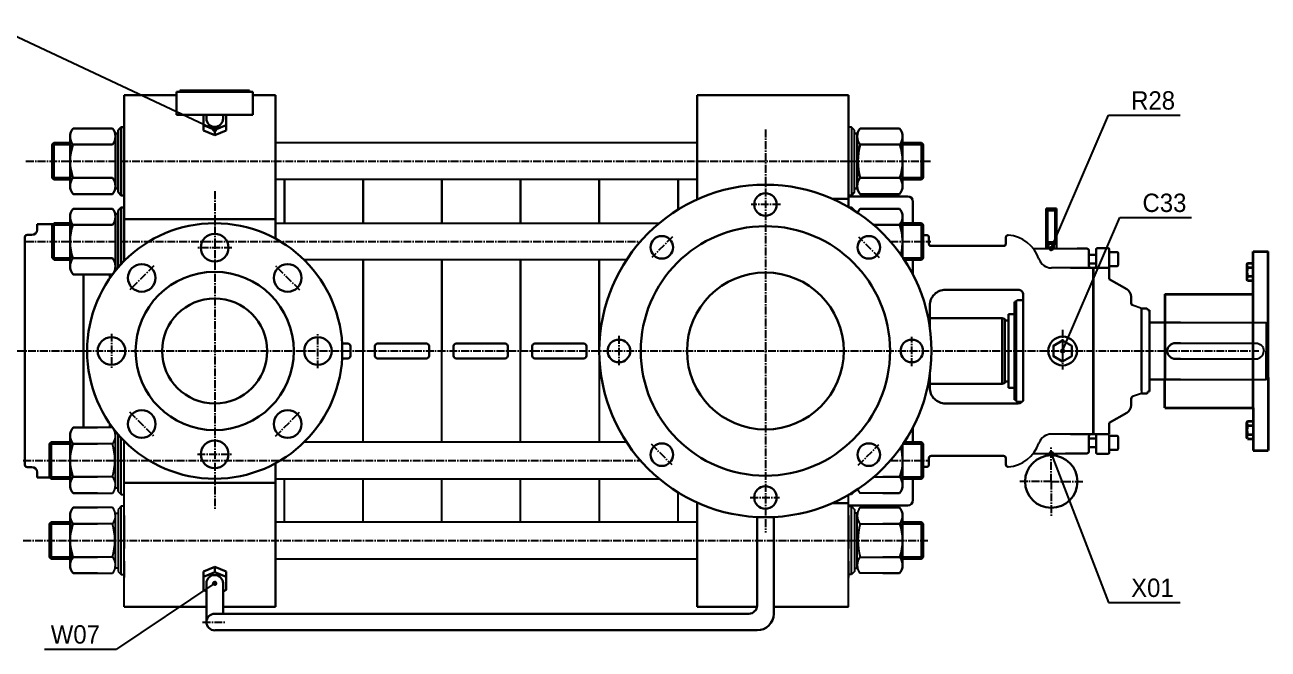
# Model space of a CAD drawing. Header units: millimetres. Extents: x 1235 to 3468, y -658 to 307.
# Drawn here: x 1352 to 1470.6, y 94.6 to 154 of the extents above; entities that cross this region are included whole.
import ezdxf
from ezdxf.enums import TextEntityAlignment as Align

# ---------------------------------------------------------------- set-up
doc = ezdxf.new("R2010")
doc.units = ezdxf.units.MM
for name, pattern in [('CENTRE', [1.125, 0.75, -0.125, 0.125, -0.125]), ('LDM', [0]), ('SOLID_MEDIUM', [0]), ('SOLID_THICK', [0])]:
    doc.linetypes.add(name, pattern=pattern)
doc.layers.get('0').update_dxf_attribs({"color": 255, "lineweight": 30})
for name, color, linetype in [('11', 3, 'Continuous'), ('4', 7, 'Continuous'), ('810', 7, 'Continuous')]:
    doc.layers.add(name, color=color, linetype=linetype)
for name, color, linetype, lineweight in [('AM_0', 7, 'Continuous', 30), ('AM_5', 90, 'Continuous', 20), ('AM_6', 2, 'Continuous', 35)]:
    doc.layers.add(name, color=color, linetype=linetype, lineweight=lineweight)
doc.styles.add('TDM', font='medtext', dxfattribs={"width": 0.975})

msp = doc.modelspace()

# ---------------------------------------------------------------- hatches: boundary and pattern name
at = {"layer": 'AM_5'}
h = msp.add_hatch(dxfattribs=at)
h.set_pattern_fill('ANSI31', color=5, scale=0.005)
h.set_pattern_definition([(45, (-153.271745, -99.415181), (-0.01122532015, 0.01122532015), [])])
h.paths.add_polyline_path([(1370.298, 144.034, 1), (1369.966, 144.034, 1)])
h = msp.add_hatch(dxfattribs=at)
h.set_pattern_fill('ANSI31', color=5, scale=0.005)
h.set_pattern_definition([(45, (-73.515844, -110.73441), (-0.01122532015, 0.01122532015), [])])
h.paths.add_polyline_path([(1450.054, 132.715, 1), (1449.722, 132.715, 1)])
h = msp.add_hatch(dxfattribs=at)
h.set_pattern_fill('ANSI31', color=5, scale=0.005)
h.set_pattern_definition([(45, (-72.432524, -120.484415), (-0.01122532015, 0.01122532015), [])])
h.paths.add_polyline_path([(1451.138, 122.965, 1), (1450.805, 122.965, 1)])
h = msp.add_hatch(dxfattribs=at)
h.set_pattern_fill('ANSI31', color=5, scale=0.005)
h.set_pattern_definition([(45, (-73.515844, -130.234418), (-0.01122532015, 0.01122532015), [])])
h.paths.add_polyline_path([(1450.054, 113.215, 1), (1449.722, 113.215, 1)])
h = msp.add_hatch(dxfattribs=at)
h.set_pattern_fill('ANSI31', color=5, scale=0.005)
h.set_pattern_definition([(45, (-153.271745, -142.611949), (-0.01122532015, 0.01122532015), [])])
h.paths.add_polyline_path([(1370.298, 100.837, 1), (1369.966, 100.837, 1)])

# ---------------------------------------------------------------- linework, layer by layer
at = {"linetype": 'ByBlock'}
for p, q in [((1361.51, 147.34), (1366.492, 147.34)), ((1373.772, 147.34), (1375.936, 147.34)), ((1375.936, 147.34), (1375.936, 136.347)), ((1430.551, 147.34), (1416.126, 147.34)), ((1416.126, 147.34), (1416.126, 137.463)), ((1375.936, 136.347), (1375.936, 133.658)), ((1431.131, 136.346), (1431.131, 136.324)), ((1353.2, 135.029), (1354.796, 135.029)), ((1447.221, 128.298), (1447.221, 118.214)), ((1382.279, 123.67), (1382.831, 123.67)), ((1383.081, 123.42), (1383.081, 122.965)), ((1385.401, 123.42), (1385.401, 122.965)), ((1385.651, 123.67), (1390.331, 123.67)), ((1390.581, 123.42), (1390.581, 122.965)), ((1392.901, 123.42), (1392.901, 122.965)), ((1393.151, 123.67), (1397.831, 123.67)), ((1398.081, 123.42), (1398.081, 122.965)), ((1400.401, 123.42), (1400.401, 122.965)), ((1400.651, 123.67), (1405.331, 123.67)), ((1405.581, 123.42), (1405.581, 122.965)), ((1382.279, 122.259), (1382.831, 122.259)), ((1383.081, 122.509), (1383.081, 122.965)), ((1385.401, 122.509), (1385.401, 122.965)), ((1385.651, 122.259), (1390.331, 122.259)), ((1390.581, 122.509), (1390.581, 122.965)), ((1392.901, 122.509), (1392.901, 122.965)), ((1393.151, 122.259), (1397.831, 122.259)), ((1398.081, 122.509), (1398.081, 122.965)), ((1400.401, 122.509), (1400.401, 122.965)), ((1400.651, 122.259), (1405.331, 122.259)), ((1405.581, 122.509), (1405.581, 122.965)), ((1360.927, 109.588), (1360.927, 115.009)), ((1375.936, 105.501), (1375.936, 112.271)), ((1353.2, 110.9), (1354.448, 110.9)), ((1431.134, 109.588), (1431.134, 109.607)), ((1416.126, 98.59), (1416.126, 108.467)), ((1375.936, 98.59), (1375.936, 105.501)), ((1361.51, 98.59), (1369.34, 98.59)), ((1370.924, 98.59), (1375.936, 98.59)), ((1421.827, 98.59), (1416.126, 98.59)), ((1430.551, 98.59), (1423.424, 98.59))]:
    msp.add_line(p, q, dxfattribs=at)
for centre, start, end in [((1382.831, 123.42), 0, 90), ((1385.651, 123.42), 90, 180), ((1390.331, 123.42), 0, 90), ((1393.151, 123.42), 90, 180), ((1397.831, 123.42), 0, 90), ((1400.651, 123.42), 90, 180), ((1405.331, 123.42), 0, 90), ((1382.831, 122.509), 270, 0), ((1385.651, 122.509), 180, 270), ((1390.331, 122.509), 270, 0), ((1393.151, 122.509), 180, 270), ((1397.831, 122.509), 270, 0), ((1400.651, 122.509), 180, 270), ((1405.331, 122.509), 270, 0)]:
    msp.add_arc(centre, 0.25, start, end, dxfattribs=at)
at = {"layer": '11', "color": 7, "linetype": 'SOLID_THICK'}
for p, q in [((1361.51, 147.34), (1361.51, 131.55)), ((1430.551, 145.783), (1430.551, 147.34)), ((1430.551, 147.34), (1430.551, 137.463)), ((1430.551, 147.048), (1430.551, 140.548)), ((1356.632, 144.16), (1360.382, 144.16)), ((1360.923, 143.679), (1360.674, 143.679)), ((1360.674, 143.679), (1360.674, 138.45)), ((1361.215, 144.283), (1360.923, 143.992)), ((1360.923, 143.992), (1360.923, 138.075)), ((1361.507, 144.283), (1361.215, 144.283)), ((1361.215, 137.783), (1361.215, 144.283)), ((1361.507, 137.783), (1361.507, 144.283)), ((1430.843, 144.283), (1430.551, 144.283)), ((1431.134, 143.992), (1430.843, 144.283)), ((1430.843, 144.283), (1430.843, 137.783)), ((1431.134, 138.075), (1431.134, 143.992)), ((1431.134, 143.679), (1431.384, 143.679)), ((1431.384, 143.679), (1431.384, 138.45)), ((1435.426, 144.16), (1431.676, 144.16)), ((1354.632, 142.616), (1354.799, 142.782)), ((1354.632, 139.449), (1354.632, 142.616)), ((1356.341, 142.616), (1354.632, 142.616)), ((1354.799, 142.782), (1354.799, 139.283)), ((1354.799, 142.782), (1356.341, 142.782)), ((1356.341, 143.379), (1356.341, 138.688)), ((1360.398, 142.616), (1356.616, 142.616)), ((1360.674, 143.379), (1360.674, 138.688)), ((1416.126, 142.783), (1375.936, 142.783)), ((1431.384, 143.379), (1431.384, 138.688)), ((1431.659, 142.616), (1435.442, 142.616)), ((1435.717, 143.379), (1435.717, 138.688)), ((1435.717, 142.783), (1437.51, 142.783)), ((1437.676, 142.617), (1435.717, 142.617)), ((1437.51, 142.783), (1437.676, 142.617)), ((1437.51, 142.783), (1437.51, 139.284)), ((1437.676, 142.617), (1437.676, 139.45)), ((1430.551, 138.623), (1430.551, 140.18)), ((1430.551, 140.18), (1430.551, 137.463)), ((1354.799, 139.283), (1354.632, 139.449)), ((1356.341, 139.449), (1354.632, 139.449)), ((1356.341, 139.283), (1354.799, 139.283)), ((1360.398, 139.451), (1356.616, 139.451)), ((1416.126, 139.284), (1375.936, 139.284)), ((1376.796, 135.138), (1376.796, 139.284)), ((1384.296, 135.138), (1384.296, 139.284)), ((1391.796, 135.138), (1391.796, 139.284)), ((1399.296, 135.138), (1399.296, 139.284)), ((1406.798, 139.284), (1406.798, 135.138)), ((1414.301, 136.429), (1414.301, 139.284)), ((1431.659, 139.451), (1435.442, 139.451)), ((1437.676, 139.45), (1435.717, 139.45)), ((1437.51, 139.284), (1435.717, 139.284)), ((1437.676, 139.45), (1437.51, 139.284)), ((1360.382, 137.906), (1356.632, 137.906)), ((1360.674, 138.45), (1360.923, 138.45)), ((1360.923, 138.075), (1361.215, 137.783)), ((1361.215, 137.783), (1361.507, 137.783)), ((1430.551, 137.783), (1430.843, 137.783)), ((1430.843, 137.783), (1431.134, 138.075)), ((1431.384, 138.45), (1431.134, 138.45)), ((1431.676, 137.906), (1435.426, 137.906)), ((1356.629, 136.515), (1360.379, 136.515)), ((1361.212, 136.638), (1360.92, 136.346)), ((1360.92, 136.346), (1360.92, 130.913)), ((1361.503, 136.638), (1361.212, 136.638)), ((1361.212, 131.239), (1361.212, 136.638)), ((1361.503, 131.543), (1361.503, 136.638)), ((1430.839, 136.638), (1430.616, 136.638)), ((1431.131, 136.346), (1430.839, 136.638)), ((1430.839, 136.638), (1430.839, 136.505)), ((1435.422, 136.515), (1431.672, 136.515)), ((1354.796, 135.137), (1354.796, 131.637)), ((1354.796, 135.137), (1356.337, 135.137)), ((1356.337, 135.733), (1356.337, 131.043)), ((1360.92, 136.034), (1360.67, 136.034)), ((1360.67, 136.034), (1360.67, 130.805)), ((1360.67, 135.733), (1360.67, 131.043)), ((1375.932, 135.138), (1412.507, 135.138)), ((1435.714, 135.733), (1435.714, 131.885)), ((1435.714, 135.138), (1437.506, 135.138)), ((1437.506, 135.138), (1437.673, 134.971)), ((1437.506, 135.138), (1437.506, 131.638)), ((1354.629, 131.804), (1354.629, 134.97)), ((1356.337, 134.97), (1354.629, 134.97)), ((1360.395, 134.971), (1356.612, 134.971)), ((1432.955, 134.971), (1435.439, 134.971)), ((1437.673, 134.971), (1435.714, 134.971)), ((1437.673, 134.971), (1437.673, 131.805)), ((1356.337, 131.804), (1354.629, 131.804)), ((1356.337, 131.637), (1354.796, 131.637)), ((1360.395, 131.805), (1356.612, 131.805)), ((1409.385, 131.638), (1378.665, 131.638)), ((1384.296, 114.296), (1384.296, 131.638)), ((1391.796, 114.296), (1391.796, 131.638)), ((1399.296, 114.296), (1399.296, 131.638)), ((1406.798, 131.638), (1406.798, 114.296)), ((1437.673, 131.805), (1435.768, 131.805)), ((1437.506, 131.638), (1435.879, 131.638)), ((1437.673, 131.805), (1437.506, 131.638)), ((1437.676, 131.8), (1437.51, 131.633)), ((1360.67, 130.805), (1360.828, 130.805)), ((1360.379, 130.261), (1356.629, 130.261)), ((1357.632, 115.673), (1357.632, 130.261)), ((1360.132, 129.895), (1360.132, 130.261)), ((1447.076, 118.115), (1447.006, 118.115)), ((1360.386, 115.673), (1356.635, 115.673)), ((1360.132, 115.673), (1360.132, 116.034)), ((1360.677, 109.901), (1360.677, 115.129)), ((1360.677, 115.129), (1360.824, 115.129)), ((1354.385, 114.129), (1354.552, 114.296)), ((1354.385, 110.963), (1354.385, 114.129)), ((1354.385, 114.129), (1356.344, 114.129)), ((1354.552, 114.296), (1356.344, 114.296)), ((1354.552, 110.796), (1354.552, 114.296)), ((1356.344, 110.201), (1356.344, 114.892)), ((1360.402, 114.129), (1356.619, 114.129)), ((1360.677, 110.201), (1360.677, 114.892)), ((1361.219, 109.296), (1361.219, 114.683)), ((1361.51, 98.59), (1361.51, 114.38)), ((1361.51, 109.296), (1361.51, 114.38)), ((1409.382, 114.296), (1378.67, 114.296)), ((1437.676, 114.129), (1435.717, 114.129)), ((1435.717, 110.201), (1435.717, 114.049)), ((1437.51, 114.296), (1435.882, 114.296)), ((1437.676, 114.129), (1437.51, 114.296)), ((1437.51, 110.796), (1437.51, 114.296)), ((1437.676, 110.963), (1437.676, 114.129)), ((1361.51, 105.75), (1361.51, 112.863)), ((1354.552, 110.796), (1354.385, 110.963)), ((1354.385, 110.963), (1356.344, 110.963)), ((1356.344, 110.796), (1354.552, 110.796)), ((1360.402, 110.964), (1356.619, 110.964)), ((1375.936, 110.796), (1412.501, 110.796)), ((1376.796, 106.717), (1376.796, 110.796)), ((1384.296, 106.716), (1384.296, 110.796)), ((1391.796, 106.716), (1391.796, 110.796)), ((1399.296, 106.715), (1399.296, 110.796)), ((1406.798, 110.796), (1406.798, 106.715)), ((1432.961, 110.964), (1435.442, 110.964)), ((1437.676, 110.963), (1435.717, 110.963)), ((1435.717, 110.796), (1437.51, 110.796)), ((1437.51, 110.796), (1437.676, 110.963)), ((1356.635, 109.419), (1360.386, 109.419)), ((1360.927, 109.901), (1360.677, 109.901)), ((1360.927, 109.588), (1361.219, 109.296)), ((1361.219, 109.296), (1361.51, 109.296)), ((1414.301, 106.714), (1414.301, 109.5)), ((1430.551, 105.75), (1430.551, 109.254)), ((1430.843, 109.296), (1430.625, 109.296)), ((1431.134, 109.588), (1430.843, 109.296)), ((1430.843, 109.296), (1430.843, 109.426)), ((1435.426, 109.419), (1431.676, 109.419)), ((1360.386, 108.048), (1356.635, 108.048)), ((1361.219, 108.171), (1360.927, 107.879)), ((1360.927, 107.879), (1360.927, 101.962)), ((1361.51, 108.171), (1361.219, 108.171)), ((1361.219, 101.671), (1361.219, 108.171)), ((1361.51, 101.367), (1361.51, 108.48)), ((1361.51, 101.671), (1361.51, 108.171)), ((1430.551, 101.367), (1430.551, 108.48)), ((1430.551, 98.59), (1430.551, 108.467)), ((1430.551, 101.671), (1430.551, 108.171)), ((1430.551, 108.171), (1430.843, 108.171)), ((1430.843, 108.171), (1431.134, 107.879)), ((1430.843, 101.671), (1430.843, 108.171)), ((1431.134, 107.879), (1431.134, 101.962)), ((1431.676, 108.048), (1435.426, 108.048)), ((1356.344, 102.576), (1356.344, 107.266)), ((1360.677, 102.275), (1360.677, 107.504)), ((1360.677, 107.504), (1360.927, 107.504)), ((1360.677, 102.576), (1360.677, 107.266)), ((1361.51, 107.306), (1361.51, 105.75)), ((1376.796, 106.717), (1376.796, 106.671)), ((1384.296, 106.716), (1384.296, 106.671)), ((1391.796, 106.716), (1391.796, 106.671)), ((1399.296, 106.715), (1399.296, 106.671)), ((1406.798, 106.715), (1406.798, 106.671)), ((1414.301, 106.714), (1414.301, 106.671)), ((1430.551, 107.306), (1430.551, 105.75)), ((1431.384, 107.504), (1431.134, 107.504)), ((1431.384, 102.275), (1431.384, 107.504)), ((1431.384, 102.576), (1431.384, 107.266)), ((1435.717, 102.576), (1435.717, 107.266)), ((1354.385, 106.504), (1354.552, 106.671)), ((1354.385, 103.338), (1354.385, 106.504)), ((1354.385, 106.504), (1356.344, 106.504)), ((1354.552, 106.671), (1356.344, 106.671)), ((1354.552, 103.171), (1354.552, 106.671)), ((1360.402, 106.504), (1356.619, 106.504)), ((1361.51, 105.713), (1361.51, 104.156)), ((1416.126, 106.671), (1375.936, 106.671)), ((1430.551, 105.713), (1430.551, 104.156)), ((1431.659, 106.504), (1435.442, 106.504)), ((1437.51, 106.671), (1435.717, 106.671)), ((1437.676, 106.504), (1435.717, 106.504)), ((1437.676, 106.504), (1437.51, 106.671)), ((1437.51, 103.171), (1437.51, 106.671)), ((1437.676, 103.338), (1437.676, 106.504)), ((1354.552, 103.171), (1354.385, 103.338)), ((1354.385, 103.338), (1356.344, 103.338)), ((1356.344, 103.171), (1354.552, 103.171)), ((1360.402, 103.338), (1356.619, 103.338)), ((1375.936, 103.171), (1416.126, 103.171)), ((1431.659, 103.338), (1435.442, 103.338)), ((1437.676, 103.338), (1435.717, 103.338)), ((1435.717, 103.171), (1437.51, 103.171)), ((1437.51, 103.171), (1437.676, 103.338)), ((1360.927, 102.275), (1360.677, 102.275)), ((1360.927, 101.962), (1361.219, 101.671)), ((1361.51, 102.936), (1361.51, 101.379)), ((1430.551, 102.936), (1430.551, 101.379)), ((1431.134, 101.962), (1430.843, 101.671)), ((1431.134, 102.275), (1431.384, 102.275)), ((1356.635, 101.794), (1360.386, 101.794)), ((1361.219, 101.671), (1361.51, 101.671)), ((1430.843, 101.671), (1430.551, 101.671)), ((1435.426, 101.794), (1431.676, 101.794))]:
    msp.add_line(p, q, dxfattribs=at)
at = {"layer": '11', "color": 172, "linetype": 'CENTRE'}
for p, q in [((1422.632, 144.061), (1422.632, 105.673)), ((1352.127, 141.033), (1438.416, 141.033)), ((1370.132, 138.18), (1370.132, 107.796)), ((1424.068, 136.924), (1421.282, 136.924)), ((1352.123, 133.388), (1410.713, 133.388)), ((1371.78, 132.803), (1368.438, 132.803)), ((1413.777, 133.85), (1411.807, 131.881)), ((1433.518, 131.82), (1431.548, 133.79)), ((1434.551, 133.388), (1438.412, 133.388)), ((1364.341, 131.086), (1361.978, 128.723)), ((1378.254, 128.756), (1375.89, 131.119)), ((1360.294, 124.613), (1360.294, 121.27)), ((1379.97, 121.317), (1379.97, 124.659)), ((1450.971, 124.976), (1450.971, 121.208)), ((1408.673, 124.4), (1408.673, 121.615)), ((1436.591, 121.529), (1436.591, 124.314)), ((1323.085, 122.965), (1357.965, 122.965)), ((1357.632, 122.965), (1469.689, 122.965)), ((1362.01, 117.174), (1364.374, 114.81)), ((1375.923, 114.843), (1378.286, 117.206)), ((1411.746, 114.109), (1413.716, 112.14)), ((1431.487, 112.079), (1433.457, 114.049)), ((1449.888, 110.527), (1449.888, 113.87)), ((1368.484, 113.127), (1371.826, 113.127)), ((1351.88, 112.546), (1410.709, 112.546)), ((1434.555, 112.546), (1438.168, 112.546)), ((1449.888, 110.527), (1446.801, 110.527)), ((1449.888, 110.527), (1449.888, 107.185)), ((1449.888, 110.527), (1452.975, 110.527)), ((1421.196, 109.006), (1423.982, 109.006)), ((1351.88, 104.921), (1438.168, 104.921)), ((1368.982, 97.152), (1371.195, 97.152))]:
    msp.add_line(p, q, dxfattribs=at)
at = {"layer": '11', "color": 92, "linetype": 'SOLID_MEDIUM'}
for p, q in [((1447.221, 127.548), (1447.221, 127.815)), ((1447.221, 126.548), (1447.221, 126.965))]:
    msp.add_line(p, q, dxfattribs=at)
at = {"layer": '11', "color": 7, "linetype": 'SOLID_THICK'}
for centre, radius, start, end in [((1357.535, 143.379), 1.194, 139.1177, 219.67451), ((1359.479, 143.379), 1.194, 320.32525, 40.8817), ((1432.579, 143.379), 1.194, 139.11854, 219.67451), ((1434.523, 143.379), 1.194, 320.32558, 40.8825), ((1361.031, 141.033), 4.69, 160.27969, 199.72031), ((1437.575, 141.033), 6.123, 165.02063, 194.97937), ((1431.027, 141.033), 4.691, 340.27972, 19.72028), ((1357.535, 138.688), 1.194, 140.32521, 220.88257), ((1359.479, 138.688), 1.194, 319.11803, 39.67504), ((1432.579, 138.688), 1.194, 140.3252, 220.88173), ((1434.523, 138.688), 1.194, 319.11723, 39.67471), ((1357.532, 135.733), 1.194, 139.1177, 219.67451), ((1359.476, 135.733), 1.194, 320.32525, 40.8817), ((1432.575, 135.733), 1.194, 139.11854, 161.15505), ((1434.519, 135.733), 1.194, 320.32558, 40.8825), ((1361.028, 133.388), 4.69, 160.27969, 199.72031), ((1431.023, 133.388), 4.691, 344.46039, 19.72028), ((1357.532, 131.043), 1.194, 140.32521, 220.88257), ((1359.476, 131.043), 1.194, 319.11803, 39.67504), ((1357.538, 114.892), 1.194, 139.11723, 219.67471), ((1359.483, 114.892), 1.194, 320.3252, 40.88173), ((1361.035, 112.546), 4.691, 160.27972, 199.72028), ((1354.487, 112.546), 6.123, 345.02063, 14.97937), ((1431.027, 112.546), 4.691, 340.27972, 15.5386), ((1357.538, 110.201), 1.194, 140.32558, 220.8825), ((1359.483, 110.201), 1.194, 319.11854, 39.67451), ((1434.523, 110.201), 1.194, 319.1175, 39.67442), ((1432.579, 110.201), 1.194, 198.95456, 220.88146), ((1357.538, 107.266), 1.194, 139.11723, 219.67471), ((1359.483, 107.266), 1.194, 320.3252, 40.88173), ((1432.579, 107.266), 1.194, 139.11827, 219.6748), ((1434.523, 107.266), 1.194, 320.32529, 40.88277), ((1361.035, 104.921), 4.691, 160.27972, 199.72028), ((1354.487, 104.921), 6.123, 345.02063, 14.97937), ((1437.575, 104.921), 6.123, 165.02063, 194.97937), ((1431.027, 104.921), 4.691, 340.27972, 19.72028), ((1357.538, 102.576), 1.194, 140.32558, 220.8825), ((1359.483, 102.576), 1.194, 319.11854, 39.67451), ((1432.579, 102.576), 1.194, 140.32549, 220.88146), ((1434.523, 102.576), 1.194, 319.1175, 39.67442)]:
    msp.add_arc(centre, radius, start, end, dxfattribs=at)
at = {"layer": '4', "color": 172, "linetype": 'LDM'}
for p, q in [((1370.132, 144.034), (1348.842, 154.02)), ((1449.888, 132.715), (1455.33, 145.427)), ((1455.33, 145.427), (1456.918, 145.427)), ((1456.918, 145.427), (1462.178, 145.427)), ((1450.971, 122.965), (1456.414, 135.677)), ((1456.414, 135.677), (1458.001, 135.677)), ((1458.001, 135.677), (1463.262, 135.677)), ((1449.888, 113.215), (1455.33, 99.012)), ((1370.132, 100.837), (1360.765, 94.572)), ((1455.33, 99.012), (1456.918, 99.012)), ((1456.918, 99.012), (1462.178, 99.012)), ((1353.917, 94.572), (1359.178, 94.572)), ((1359.178, 94.572), (1360.765, 94.572))]:
    msp.add_line(p, q, dxfattribs=at)
for centre in [(1370.132, 144.034), (1449.888, 132.715), (1450.971, 122.965), (1449.888, 113.215), (1370.132, 100.837)]:
    msp.add_circle(centre, 0.166, dxfattribs=at)
at = {"layer": '810', "color": 7, "linetype": 'SOLID_THICK'}
for p, q in [((1352.242, 134.015), (1352.7, 134.015)), ((1353.2, 134.515), (1353.2, 135.029)), ((1438.013, 134.006), (1437.673, 134.006)), ((1352.033, 112.122), (1352.033, 133.806)), ((1438.221, 133.173), (1438.221, 133.798)), ((1445.347, 132.965), (1438.43, 132.965)), ((1445.559, 133.792), (1445.556, 133.172)), ((1454.871, 132.756), (1454.305, 132.756)), ((1455.288, 132.756), (1454.871, 132.756)), ((1454.171, 132.623), (1454.171, 131.03)), ((1454.171, 131.712), (1454.171, 131.712)), ((1455.421, 130.969), (1455.421, 132.623)), ((1451.729, 130.881), (1453.888, 130.881)), ((1453.888, 130.881), (1453.888, 129.798)), ((1453.913, 130.89), (1454.055, 130.898)), ((1453.913, 116.14), (1453.913, 130.89)), ((1453.913, 130.89), (1453.913, 130.581)), ((1453.913, 130.581), (1453.913, 129.789)), ((1455.421, 130.969), (1455.421, 129.806)), ((1455.421, 130.89), (1455.421, 129.806)), ((1453.888, 129.798), (1453.888, 129.215)), ((1446.381, 119.465), (1446.388, 127.631)), ((1446.388, 127.631), (1446.555, 127.631)), ((1446.555, 127.631), (1446.548, 118.715)), ((1446.655, 127.815), (1446.555, 127.715)), ((1446.555, 127.715), (1446.555, 127.631)), ((1446.555, 127.715), (1446.555, 127.715)), ((1446.555, 127.631), (1446.555, 127.381)), ((1446.763, 127.815), (1446.655, 127.815)), ((1447.013, 127.815), (1446.763, 127.815)), ((1447.221, 127.815), (1447.013, 127.815)), ((1458.497, 127.02), (1457.639, 127.315)), ((1458.497, 127.02), (1458.639, 127.02)), ((1458.497, 127.02), (1458.497, 118.908)), ((1458.639, 127.02), (1458.889, 127.02)), ((1458.889, 127.02), (1458.997, 127.02)), ((1458.997, 127.02), (1459.097, 126.92)), ((1459.097, 126.92), (1459.097, 126.837)), ((1459.097, 126.92), (1459.097, 126.92)), ((1459.264, 126.837), (1459.097, 126.837)), ((1459.264, 125.67), (1459.264, 126.837)), ((1438.301, 126.087), (1445.22, 126.087)), ((1445.22, 126.087), (1445.409, 126.037)), ((1445.22, 126.087), (1445.22, 122.962)), ((1445.47, 125.956), (1445.47, 125.937)), ((1445.47, 125.937), (1445.47, 122.962)), ((1445.554, 125.854), (1445.732, 125.854)), ((1445.767, 125.862), (1445.804, 125.879)), ((1446.387, 126.465), (1445.804, 126.465)), ((1445.804, 126.465), (1445.804, 119.965)), ((1445.804, 125.879), (1445.804, 122.962)), ((1459.264, 125.67), (1459.264, 119.091)), ((1459.264, 125.67), (1470.389, 125.67)), ((1470.389, 125.67), (1470.556, 125.504)), ((1470.389, 125.67), (1470.389, 122.962)), ((1470.556, 125.504), (1470.556, 122.962)), ((1445.22, 119.837), (1445.22, 122.962)), ((1445.47, 119.987), (1445.47, 122.962)), ((1445.804, 120.045), (1445.804, 122.962)), ((1470.389, 120.254), (1470.389, 122.962)), ((1470.556, 120.42), (1470.556, 122.962)), ((1438.301, 119.837), (1445.22, 119.837)), ((1445.22, 119.837), (1445.409, 119.887)), ((1445.47, 119.968), (1445.47, 119.987)), ((1445.554, 120.07), (1445.732, 120.07)), ((1445.767, 120.063), (1445.804, 120.045)), ((1445.804, 119.465), (1445.804, 119.965)), ((1459.264, 120.254), (1470.389, 120.254)), ((1470.389, 120.254), (1470.556, 120.42)), ((1446.381, 119.465), (1445.804, 119.465)), ((1446.381, 119.465), (1446.381, 118.298)), ((1446.548, 119.24), (1446.548, 119.465)), ((1446.548, 118.298), (1446.548, 118.715)), ((1446.548, 118.298), (1446.548, 118.548)), ((1458.497, 118.908), (1457.639, 118.614)), ((1458.497, 118.908), (1458.639, 118.908)), ((1458.639, 118.908), (1458.889, 118.908)), ((1458.889, 118.908), (1458.997, 118.908)), ((1458.997, 118.908), (1459.097, 119.008)), ((1459.264, 119.091), (1459.097, 119.091)), ((1459.097, 119.008), (1459.097, 119.091)), ((1459.097, 119.008), (1459.097, 119.008)), ((1446.381, 118.298), (1446.548, 118.298)), ((1446.548, 118.215), (1446.548, 118.298)), ((1446.648, 118.115), (1446.548, 118.215)), ((1446.548, 118.215), (1446.548, 118.215)), ((1446.756, 118.115), (1446.648, 118.115)), ((1447.006, 118.115), (1446.756, 118.115)), ((1453.888, 116.131), (1453.888, 116.715)), ((1451.729, 115.048), (1453.888, 115.048)), ((1451.729, 115.048), (1453.888, 115.048)), ((1453.888, 115.048), (1453.888, 116.131)), ((1453.913, 115.348), (1453.913, 116.14)), ((1453.913, 115.039), (1453.913, 115.348)), ((1453.913, 115.039), (1453.913, 115.348)), ((1453.913, 115.039), (1453.913, 115.348)), ((1453.913, 115.039), (1454.055, 115.032)), ((1453.913, 115.039), (1454.055, 115.032)), ((1455.421, 115.039), (1455.421, 116.123)), ((1454.171, 113.306), (1454.171, 114.9)), ((1454.171, 113.306), (1454.171, 114.9)), ((1454.171, 114.217), (1454.171, 114.217)), ((1454.171, 114.217), (1454.171, 114.217)), ((1454.171, 114.217), (1454.171, 114.217)), ((1455.421, 114.961), (1455.421, 113.306)), ((1455.421, 114.961), (1455.421, 113.306)), ((1438.221, 112.756), (1438.221, 112.131)), ((1445.347, 112.965), (1438.43, 112.965)), ((1445.559, 112.137), (1445.556, 112.758)), ((1454.871, 113.173), (1454.305, 113.173)), ((1454.871, 113.173), (1454.305, 113.173)), ((1455.288, 113.173), (1454.871, 113.173)), ((1455.288, 113.173), (1454.871, 113.173)), ((1352.242, 111.915), (1352.7, 111.915)), ((1353.2, 111.415), (1353.2, 110.9))]:
    msp.add_line(p, q, dxfattribs=at)
for points in [[(1448.127, 132.785, 0.2154884), (1448.284, 132.715), (1452.346, 132.715)], [(1452.346, 132.715), (1453.263, 132.715, -0.4142136), (1453.471, 132.506), (1453.471, 131.09, 0.4142136), (1453.68, 130.881)], [(1452.346, 132.715), (1453.263, 132.715, -0.4142136), (1453.471, 132.506), (1453.471, 131.09, 0.4142136), (1453.68, 130.881)], [(1447.221, 128.298, 0.4142136), (1446.721, 128.798), (1439.801, 128.798, 0.4142136), (1438.301, 127.298), (1438.301, 125.242)], [(1460.956, 122.962, -0.4142136), (1461.706, 123.712), (1469.389, 123.712, -0.4142136), (1470.139, 122.962)], [(1460.956, 122.962, 0.4142136), (1461.706, 122.212), (1469.389, 122.212, 0.4142136), (1470.139, 122.962)], [(1438.301, 120.687), (1438.301, 119.465, 0.4142136), (1439.801, 117.965), (1446.721, 117.965), (1446.914, 118.003), (1447.221, 118.214)], [(1452.346, 113.215), (1453.263, 113.215, 0.4142136), (1453.471, 113.423), (1453.471, 114.84, -0.4142136), (1453.68, 115.048)], [(1452.346, 113.215), (1453.263, 113.215, 0.4142136), (1453.471, 113.423), (1453.471, 114.84, -0.4142136), (1453.68, 115.048)], [(1452.346, 113.215), (1453.263, 113.215, 0.4142136), (1453.471, 113.423), (1453.471, 114.84, -0.4142136), (1453.68, 115.048)], [(1448.127, 113.144, -0.2154884), (1448.284, 113.215), (1452.346, 113.215)]]:
    msp.add_lwpolyline(points, format="xyb", dxfattribs=at)
for points in [[(1453.471, 132.129), (1454.171, 132.129)], [(1453.888, 116.715), (1453.888, 130.881), (1449.9, 130.881)], [(1453.888, 116.715), (1453.888, 130.881), (1451.729, 130.881)], [(1454.171, 131.296), (1453.471, 131.296)], [(1453.888, 129.215), (1453.888, 115.048), (1449.9, 115.048)], [(1454.171, 114.634), (1453.471, 114.634)], [(1454.171, 114.634), (1453.471, 114.634)], [(1453.471, 113.8), (1454.171, 113.8)], [(1453.471, 113.8), (1454.171, 113.8)]]:
    msp.add_lwpolyline(points, dxfattribs=at)
for points in [[(1455.421, 132.379), (1456.171, 132.379, -0.4142136), (1456.255, 132.296), (1456.255, 131.129, -0.4142136), (1456.171, 131.046), (1455.421, 131.046)], [(1455.421, 113.55), (1456.171, 113.55, 0.4142136), (1456.255, 113.634), (1456.255, 114.8, 0.4142136), (1456.171, 114.884), (1455.421, 114.884)], [(1455.421, 113.55), (1456.171, 113.55, 0.4142136), (1456.255, 113.634), (1456.255, 114.8, 0.4142136), (1456.171, 114.884), (1455.421, 114.884)]]:
    msp.add_lwpolyline(points, format="xyb", close=True, dxfattribs=at)
for centre, radius, start, end in [((1352.242, 133.806), 0.208, 89.99685, 179.99685), ((1352.7, 134.515), 0.5, 270.0012, 0.0012), ((1438.013, 133.798), 0.208, 359.9979, 89.9979), ((1445.768, 133.791), 0.208, 86.08938, 179.67988), ((1445.555, 130.673), 3.333, 18.55281, 86.09248), ((1438.43, 133.173), 0.208, 180.00367, 270.00367), ((1445.347, 133.173), 0.208, 270.00321, 359.67799), ((1454.305, 132.623), 0.133, 89.99918, 179.99918), ((1455.288, 132.623), 0.133, 0.00246, 90.00246), ((1449.9, 132.131), 1.25, 198.55347, 270.00008), ((1454.038, 131.03), 0.133, 272.99833, 0.00264), ((1456.663, 128.127), 0.833, 0.00037, 60.00079), ((1457.83, 127.588), 0.333, 180.00088, 234.99636), ((1445.387, 125.956), 0.0833, 0.00813, 75.01716), ((1445.554, 125.937), 0.0833, 179.99738, 269.99738), ((1445.732, 125.937), 0.0833, 270.00637, 295.00919), ((1445.387, 119.968), 0.0833, 285.02198, 0.00742), ((1445.554, 119.987), 0.0833, 89.99213, 179.99213), ((1445.732, 119.987), 0.0834, 65.00725, 89.99817), ((1457.83, 118.341), 0.333, 125.00364, 179.99912), ((1456.663, 117.802), 0.833, 299.99921, 359.99963), ((1449.9, 113.798), 1.25, 89.99992, 161.44653), ((1454.038, 114.9), 0.133, 359.99736, 87.00167), ((1454.038, 114.9), 0.133, 359.99736, 87.00167), ((1445.555, 115.256), 3.333, 273.90752, 341.44719), ((1438.43, 112.756), 0.208, 89.99633, 179.99633), ((1445.347, 112.756), 0.208, 0.32201, 89.99679), ((1454.305, 113.306), 0.133, 180.00082, 270.00082), ((1454.305, 113.306), 0.133, 180.00082, 270.00082), ((1455.288, 113.306), 0.133, 269.99754, 359.99754), ((1455.288, 113.306), 0.133, 269.99754, 359.99754), ((1352.242, 112.123), 0.208, 180.00315, 270.00315), ((1352.7, 111.415), 0.5, 359.9988, 89.9988), ((1438.013, 112.131), 0.208, 270.0021, 0.0021), ((1445.768, 112.139), 0.208, 180.32012, 273.91062)]:
    msp.add_arc(centre, radius, start, end, dxfattribs=at)
at = {"layer": 'AM_0', "color": 7, "linetype": 'SOLID_THICK'}
for p, q in [((1361.51, 147.34), (1361.51, 131.55)), ((1361.51, 147.34), (1366.492, 147.34)), ((1373.772, 147.34), (1375.936, 147.34)), ((1375.936, 147.34), (1375.936, 136.347)), ((1430.551, 147.34), (1416.126, 147.34)), ((1416.126, 147.34), (1416.126, 140.429)), ((1430.551, 145.783), (1430.551, 147.34)), ((1430.551, 147.34), (1430.551, 137.463)), ((1430.551, 147.048), (1430.551, 140.548)), ((1369.34, 145.455), (1369.34, 145.092)), ((1370.924, 145.455), (1370.924, 145.092)), ((1356.632, 144.16), (1360.382, 144.16)), ((1360.923, 143.679), (1360.674, 143.679)), ((1360.674, 143.679), (1360.674, 138.45)), ((1361.215, 144.283), (1360.923, 143.992)), ((1360.923, 143.992), (1360.923, 138.075)), ((1361.507, 144.283), (1361.215, 144.283)), ((1361.215, 137.783), (1361.215, 144.283)), ((1361.507, 137.783), (1361.507, 144.283)), ((1431.134, 143.679), (1431.384, 143.679)), ((1431.384, 143.679), (1431.384, 138.45)), ((1435.426, 144.16), (1431.676, 144.16)), ((1354.632, 142.616), (1354.799, 142.782)), ((1354.632, 139.449), (1354.632, 142.616)), ((1356.341, 142.616), (1354.632, 142.616)), ((1354.799, 142.782), (1354.799, 139.283)), ((1354.799, 142.782), (1356.341, 142.782)), ((1356.341, 143.379), (1356.341, 138.688)), ((1360.398, 142.616), (1356.616, 142.616)), ((1360.674, 143.379), (1360.674, 138.688)), ((1431.384, 143.379), (1431.384, 138.688)), ((1431.659, 142.616), (1435.442, 142.616)), ((1435.717, 143.379), (1435.717, 138.688)), ((1435.717, 142.783), (1437.51, 142.783)), ((1437.676, 142.617), (1435.717, 142.617)), ((1437.51, 142.783), (1437.676, 142.617)), ((1437.51, 142.783), (1437.51, 139.284)), ((1437.676, 142.617), (1437.676, 139.45)), ((1430.551, 138.623), (1430.551, 140.18)), ((1430.551, 140.18), (1430.551, 137.463)), ((1354.799, 139.283), (1354.632, 139.449)), ((1356.341, 139.449), (1354.632, 139.449)), ((1356.341, 139.283), (1354.799, 139.283)), ((1360.398, 139.451), (1356.616, 139.451)), ((1376.796, 135.138), (1376.796, 139.284)), ((1384.296, 135.138), (1384.296, 139.284)), ((1391.796, 135.138), (1391.796, 139.284)), ((1399.296, 135.138), (1399.296, 139.284)), ((1406.798, 139.284), (1406.798, 135.138)), ((1414.301, 136.429), (1414.301, 139.284)), ((1431.659, 139.451), (1435.442, 139.451)), ((1437.676, 139.45), (1435.717, 139.45)), ((1437.51, 139.284), (1435.717, 139.284)), ((1437.676, 139.45), (1437.51, 139.284)), ((1360.382, 137.906), (1356.632, 137.906)), ((1360.674, 138.45), (1360.923, 138.45)), ((1360.923, 138.075), (1361.215, 137.783)), ((1361.215, 137.783), (1361.507, 137.783)), ((1430.551, 137.783), (1430.843, 137.783)), ((1430.843, 137.783), (1431.134, 138.075)), ((1431.384, 138.45), (1431.134, 138.45)), ((1431.676, 137.906), (1435.426, 137.906)), ((1356.629, 136.515), (1360.379, 136.515)), ((1361.212, 136.638), (1360.92, 136.346)), ((1360.92, 136.346), (1360.92, 130.913)), ((1361.503, 136.638), (1361.212, 136.638)), ((1361.212, 131.239), (1361.212, 136.638)), ((1361.503, 131.543), (1361.503, 136.638)), ((1375.936, 136.347), (1375.936, 133.658)), ((1430.839, 136.638), (1430.616, 136.638)), ((1431.131, 136.346), (1430.839, 136.638)), ((1430.839, 136.638), (1430.839, 136.505)), ((1431.131, 136.346), (1431.131, 136.324)), ((1435.422, 136.515), (1431.672, 136.515)), ((1354.796, 135.137), (1354.796, 131.637)), ((1354.796, 135.137), (1356.337, 135.137)), ((1356.337, 135.733), (1356.337, 131.043)), ((1360.92, 136.034), (1360.67, 136.034)), ((1360.67, 136.034), (1360.67, 130.805)), ((1360.67, 135.733), (1360.67, 131.043)), ((1435.714, 135.733), (1435.714, 131.885)), ((1435.714, 135.138), (1437.506, 135.138)), ((1437.506, 135.138), (1437.673, 134.971)), ((1437.506, 135.138), (1437.506, 131.638)), ((1352.242, 134.015), (1352.7, 134.015)), ((1353.2, 134.515), (1353.2, 135.029)), ((1353.2, 135.029), (1354.796, 135.029)), ((1354.629, 131.804), (1354.629, 134.97)), ((1356.337, 134.97), (1354.629, 134.97)), ((1360.395, 134.971), (1356.612, 134.971)), ((1432.955, 134.971), (1435.439, 134.971)), ((1437.673, 134.971), (1435.714, 134.971)), ((1437.673, 134.971), (1437.673, 131.805)), ((1438.013, 134.006), (1437.673, 134.006)), ((1352.033, 112.122), (1352.033, 133.806)), ((1438.221, 133.173), (1438.221, 133.798)), ((1445.347, 132.965), (1438.43, 132.965)), ((1445.559, 133.792), (1445.556, 133.172)), ((1454.871, 132.756), (1454.305, 132.756)), ((1455.288, 132.756), (1454.871, 132.756)), ((1356.337, 131.804), (1354.629, 131.804)), ((1356.337, 131.637), (1354.796, 131.637)), ((1360.395, 131.805), (1356.612, 131.805)), ((1384.296, 122.965), (1384.296, 131.638)), ((1391.796, 122.965), (1391.796, 131.638)), ((1399.296, 122.965), (1399.296, 131.638)), ((1406.798, 131.638), (1406.798, 122.965)), ((1437.673, 131.805), (1435.768, 131.805)), ((1437.506, 131.638), (1435.879, 131.638)), ((1437.673, 131.805), (1437.506, 131.638)), ((1437.676, 131.8), (1437.51, 131.633)), ((1454.171, 132.623), (1454.171, 131.03)), ((1454.171, 131.712), (1454.171, 131.712)), ((1455.421, 130.969), (1455.421, 132.623)), ((1360.67, 130.805), (1360.828, 130.805)), ((1451.729, 130.881), (1453.888, 130.881)), ((1453.888, 130.881), (1453.888, 129.798)), ((1453.913, 130.89), (1454.055, 130.898)), ((1453.913, 116.14), (1453.913, 130.89)), ((1453.913, 130.89), (1453.913, 130.581)), ((1453.913, 130.581), (1453.913, 129.789)), ((1455.421, 130.969), (1455.421, 129.806)), ((1455.421, 130.89), (1455.421, 129.806)), ((1360.379, 130.261), (1356.629, 130.261)), ((1357.632, 115.673), (1357.632, 130.261)), ((1360.132, 129.895), (1360.132, 130.261)), ((1453.888, 129.798), (1453.888, 129.215)), ((1457.08, 128.849), (1455.421, 129.806)), ((1447.221, 128.298), (1447.221, 118.214)), ((1457.497, 127.588), (1457.497, 128.127)), ((1446.381, 119.465), (1446.388, 127.631)), ((1446.388, 127.631), (1446.555, 127.631)), ((1446.555, 127.631), (1446.548, 118.715)), ((1446.655, 127.815), (1446.555, 127.715)), ((1446.555, 127.715), (1446.555, 127.631)), ((1446.555, 127.715), (1446.555, 127.715)), ((1446.555, 127.631), (1446.555, 127.381)), ((1446.763, 127.815), (1446.655, 127.815)), ((1447.013, 127.815), (1446.763, 127.815)), ((1447.221, 127.815), (1447.013, 127.815)), ((1447.221, 127.548), (1447.221, 127.815)), ((1447.221, 126.548), (1447.221, 126.965)), ((1458.497, 127.02), (1458.639, 127.02)), ((1458.497, 127.02), (1458.497, 119.215)), ((1458.639, 127.02), (1458.889, 127.02)), ((1458.889, 127.02), (1458.997, 127.02)), ((1458.997, 127.02), (1459.097, 126.92)), ((1459.097, 126.92), (1459.097, 126.837)), ((1459.097, 126.92), (1459.097, 126.92)), ((1459.264, 126.837), (1459.097, 126.837)), ((1459.264, 125.67), (1459.264, 126.837)), ((1438.301, 126.087), (1445.22, 126.087)), ((1445.22, 126.087), (1445.409, 126.037)), ((1445.22, 126.087), (1445.22, 122.962)), ((1445.47, 125.956), (1445.47, 125.937)), ((1445.47, 125.937), (1445.47, 122.962)), ((1445.554, 125.854), (1445.732, 125.854)), ((1445.767, 125.862), (1445.804, 125.879)), ((1446.387, 126.465), (1445.804, 126.465)), ((1445.804, 126.465), (1445.804, 119.965)), ((1445.804, 125.879), (1445.804, 122.962)), ((1459.264, 125.67), (1459.264, 119.091)), ((1459.264, 125.67), (1462.214, 125.67)), ((1382.279, 123.67), (1382.831, 123.67)), ((1383.081, 123.42), (1383.081, 122.965)), ((1385.401, 123.42), (1385.401, 122.965)), ((1385.651, 123.67), (1390.331, 123.67)), ((1390.581, 123.42), (1390.581, 122.965)), ((1392.901, 123.42), (1392.901, 122.965)), ((1393.151, 123.67), (1397.831, 123.67)), ((1398.081, 123.42), (1398.081, 122.965)), ((1400.401, 123.42), (1400.401, 122.965)), ((1400.651, 123.67), (1405.331, 123.67)), ((1405.581, 123.42), (1405.581, 122.965)), ((1445.22, 119.837), (1445.22, 122.962)), ((1445.47, 119.987), (1445.47, 122.962)), ((1445.804, 120.045), (1445.804, 122.962)), ((1438.301, 119.837), (1445.22, 119.837)), ((1445.22, 119.837), (1445.409, 119.887)), ((1445.47, 119.968), (1445.47, 119.987)), ((1445.554, 120.07), (1445.732, 120.07)), ((1445.767, 120.063), (1445.804, 120.045)), ((1445.804, 119.465), (1445.804, 119.965)), ((1459.264, 120.254), (1462.215, 120.254)), ((1446.381, 119.465), (1445.804, 119.465)), ((1446.381, 119.465), (1446.381, 118.298)), ((1446.548, 119.24), (1446.548, 119.465)), ((1446.548, 118.298), (1446.548, 118.715)), ((1446.548, 118.298), (1446.548, 118.548)), ((1458.497, 118.908), (1458.639, 118.908)), ((1458.639, 118.908), (1458.889, 118.908)), ((1458.889, 118.908), (1458.997, 118.908)), ((1458.997, 118.908), (1459.097, 119.008)), ((1459.264, 119.091), (1459.097, 119.091)), ((1459.097, 119.008), (1459.097, 119.091)), ((1459.097, 119.008), (1459.097, 119.008)), ((1446.381, 118.298), (1446.548, 118.298)), ((1446.548, 118.215), (1446.548, 118.298)), ((1446.648, 118.115), (1446.548, 118.215)), ((1446.548, 118.215), (1446.548, 118.215)), ((1446.756, 118.115), (1446.648, 118.115)), ((1447.006, 118.115), (1446.756, 118.115)), ((1447.076, 118.115), (1447.006, 118.115)), ((1457.497, 118.341), (1457.497, 117.802)), ((1453.888, 116.131), (1453.888, 116.715)), ((1457.08, 117.081), (1455.421, 116.123)), ((1358.947, 115.673), (1356.635, 115.673)), ((1451.729, 115.048), (1453.888, 115.048)), ((1451.729, 115.048), (1453.888, 115.048)), ((1453.888, 115.048), (1453.888, 116.131)), ((1453.913, 115.348), (1453.913, 116.14)), ((1453.913, 115.039), (1453.913, 115.348)), ((1453.913, 115.039), (1453.913, 115.348)), ((1453.913, 115.039), (1453.913, 115.348)), ((1453.913, 115.039), (1454.055, 115.032)), ((1453.913, 115.039), (1454.055, 115.032)), ((1455.421, 115.039), (1455.421, 116.123)), ((1354.385, 114.129), (1354.552, 114.296)), ((1354.385, 110.963), (1354.385, 114.129)), ((1354.385, 114.129), (1356.344, 114.129)), ((1354.552, 114.296), (1356.344, 114.296)), ((1354.552, 110.796), (1354.552, 114.296)), ((1356.344, 110.201), (1356.344, 114.892)), ((1358.947, 114.129), (1356.619, 114.129)), ((1437.676, 114.129), (1435.717, 114.129)), ((1435.717, 110.201), (1435.717, 114.049)), ((1437.51, 114.296), (1435.882, 114.296)), ((1437.676, 114.129), (1437.51, 114.296)), ((1437.51, 110.796), (1437.51, 114.296)), ((1437.676, 110.963), (1437.676, 114.129)), ((1454.171, 113.306), (1454.171, 114.9)), ((1454.171, 113.306), (1454.171, 114.9)), ((1454.171, 114.217), (1454.171, 114.217)), ((1454.171, 114.217), (1454.171, 114.217)), ((1454.171, 114.217), (1454.171, 114.217)), ((1455.421, 114.961), (1455.421, 113.306)), ((1455.421, 114.961), (1455.421, 113.306)), ((1438.221, 112.756), (1438.221, 112.131)), ((1445.347, 112.965), (1438.43, 112.965)), ((1445.559, 112.137), (1445.556, 112.758)), ((1454.871, 113.173), (1454.305, 113.173)), ((1454.871, 113.173), (1454.305, 113.173)), ((1455.288, 113.173), (1454.871, 113.173)), ((1455.288, 113.173), (1454.871, 113.173)), ((1352.242, 111.915), (1352.7, 111.915)), ((1353.2, 111.415), (1353.2, 110.9)), ((1354.552, 110.796), (1354.385, 110.963)), ((1354.385, 110.963), (1356.344, 110.963)), ((1356.344, 110.796), (1354.552, 110.796)), ((1358.947, 110.964), (1356.619, 110.964)), ((1433.817, 110.964), (1435.442, 110.964)), ((1437.676, 110.963), (1435.717, 110.963)), ((1435.717, 110.796), (1437.51, 110.796)), ((1437.51, 110.796), (1437.676, 110.963)), ((1356.635, 109.419), (1358.947, 109.419)), ((1435.426, 109.419), (1433.817, 109.419)), ((1358.947, 108.048), (1356.635, 108.048)), ((1433.817, 108.048), (1435.426, 108.048)), ((1356.344, 102.576), (1356.344, 107.266)), ((1421.84, 98.735), (1421.84, 107.151)), ((1423.424, 97.944), (1423.424, 107.151)), ((1435.717, 102.576), (1435.717, 107.266)), ((1354.385, 106.504), (1354.552, 106.671)), ((1354.385, 103.338), (1354.385, 106.504)), ((1354.385, 106.504), (1356.344, 106.504)), ((1354.552, 106.671), (1356.344, 106.671)), ((1354.552, 103.171), (1354.552, 106.671)), ((1358.947, 106.504), (1356.619, 106.504)), ((1433.817, 106.504), (1435.442, 106.504)), ((1437.51, 106.671), (1435.717, 106.671)), ((1437.676, 106.504), (1435.717, 106.504)), ((1437.676, 106.504), (1437.51, 106.671)), ((1437.51, 103.171), (1437.51, 106.671)), ((1437.676, 103.338), (1437.676, 106.504)), ((1354.552, 103.171), (1354.385, 103.338)), ((1354.385, 103.338), (1356.344, 103.338)), ((1356.344, 103.171), (1354.552, 103.171)), ((1358.947, 103.338), (1356.619, 103.338)), ((1433.817, 103.338), (1435.442, 103.338)), ((1437.676, 103.338), (1435.717, 103.338)), ((1435.717, 103.171), (1437.51, 103.171)), ((1437.51, 103.171), (1437.676, 103.338)), ((1356.635, 101.794), (1358.947, 101.794)), ((1369.34, 97.152), (1369.34, 100.837)), ((1370.924, 97.944), (1370.924, 100.837)), ((1435.426, 101.794), (1433.817, 101.794)), ((1421.049, 97.944), (1370.132, 97.944)), ((1421.84, 96.361), (1370.132, 96.361))]:
    msp.add_line(p, q, dxfattribs=at)
at = {"layer": 'AM_0'}
for p, q in [((1366.492, 145.455), (1366.492, 147.653)), ((1366.492, 147.653), (1373.772, 147.653)), ((1366.801, 147.785), (1373.463, 147.785)), ((1366.801, 147.653), (1366.801, 147.785)), ((1373.463, 147.653), (1373.463, 147.785)), ((1373.772, 145.455), (1373.772, 147.653)), ((1373.772, 145.455), (1366.492, 145.455)), ((1370.132, 145.455), (1366.492, 145.455)), ((1369.049, 144.467), (1369.049, 143.959)), ((1369.049, 143.959), (1370.132, 143.526)), ((1370.132, 144.034), (1370.132, 143.526)), ((1371.215, 143.959), (1370.132, 143.526)), ((1371.215, 144.467), (1371.215, 143.959)), ((1436.204, 137.683), (1430.551, 137.683)), ((1416.267, 137.463), (1416.126, 137.463)), ((1430.551, 137.463), (1428.997, 137.463)), ((1430.551, 137.463), (1430.551, 136.676)), ((1436.704, 135.138), (1436.704, 137.183)), ((1449.394, 133.179), (1449.394, 136.521)), ((1449.394, 136.521), (1450.382, 136.521)), ((1449.394, 136.333), (1450.382, 136.333)), ((1449.512, 133.327), (1449.512, 136.333)), ((1450.264, 133.327), (1450.264, 136.333)), ((1450.382, 133.179), (1450.382, 136.521)), ((1366.021, 135.525), (1361.51, 135.525)), ((1375.936, 135.525), (1366.021, 135.525)), ((1450.382, 133.327), (1449.394, 133.327)), ((1449.888, 133.179), (1449.394, 133.179)), ((1449.394, 133.179), (1449.394, 132.715)), ((1449.629, 133.179), (1449.629, 132.715)), ((1449.888, 133.179), (1450.382, 133.179)), ((1450.147, 133.179), (1450.147, 132.715)), ((1450.382, 133.179), (1450.382, 132.715)), ((1436.704, 130.223), (1436.704, 131.638)), ((1453.913, 130.89), (1455.421, 130.89)), ((1436.704, 114.296), (1436.704, 115.706)), ((1453.913, 115.039), (1455.421, 115.039)), ((1453.913, 115.039), (1455.421, 115.039)), ((1453.913, 115.039), (1455.421, 115.039)), ((1449.351, 113.215), (1449.388, 112.977)), ((1450.425, 113.215), (1450.388, 112.977)), ((1452.346, 113.215), (1451.253, 113.215)), ((1438.013, 111.923), (1437.676, 111.923)), ((1366.021, 110.405), (1361.51, 110.405)), ((1375.936, 110.405), (1366.021, 110.405)), ((1436.704, 110.796), (1436.704, 108.746)), ((1416.267, 108.467), (1416.126, 108.467)), ((1430.551, 108.467), (1428.997, 108.467)), ((1436.204, 108.246), (1430.551, 108.246)), ((1369.049, 101.971), (1370.132, 102.404)), ((1369.049, 101.463), (1369.049, 101.971)), ((1370.132, 101.895), (1370.132, 102.404)), ((1371.215, 101.971), (1370.132, 102.404)), ((1371.215, 101.463), (1371.215, 101.971))]:
    msp.add_line(p, q, dxfattribs=at)
at = {"layer": 'AM_0', "color": 7, "linetype": 'SOLID_THICK'}
for points in [[(1369.049, 145.455), (1369.049, 144.467), (1370.132, 144.034), (1371.215, 144.467), (1371.215, 145.455)], [(1453.471, 132.129), (1454.171, 132.129)], [(1453.888, 116.715), (1453.888, 130.881), (1451.729, 130.881)], [(1454.171, 131.296), (1453.471, 131.296)], [(1454.171, 114.634), (1453.471, 114.634)], [(1454.171, 114.634), (1453.471, 114.634)], [(1453.471, 113.8), (1454.171, 113.8)], [(1453.471, 113.8), (1454.171, 113.8)], [(1369.34, 100.043), (1369.049, 100.212), (1369.049, 101.463), (1370.132, 101.895), (1371.215, 101.463), (1371.215, 100.212), (1370.924, 100.043)]]:
    msp.add_lwpolyline(points, dxfattribs=at)
for points in [[(1452.346, 132.715), (1453.263, 132.715, -0.4142136), (1453.471, 132.506), (1453.471, 131.09, 0.4142136), (1453.68, 130.881)], [(1447.221, 128.298, 0.4142136), (1446.721, 128.798), (1439.801, 128.798, 0.4142136), (1438.301, 127.298), (1438.301, 125.242)], [(1460.956, 122.962, -0.4142136), (1461.706, 123.712), (1462.215, 123.712)], [(1460.956, 122.962, 0.4142136), (1461.706, 122.212), (1462.215, 122.212)], [(1438.301, 120.687), (1438.301, 119.465, 0.4142136), (1439.801, 117.965), (1446.721, 117.965), (1446.914, 118.003), (1447.221, 118.214)], [(1452.346, 113.215), (1453.263, 113.215, 0.4142136), (1453.471, 113.423), (1453.471, 114.84, -0.4142136), (1453.68, 115.048)], [(1452.346, 113.215), (1453.263, 113.215, 0.4142136), (1453.471, 113.423), (1453.471, 114.84, -0.4142136), (1453.68, 115.048)]]:
    msp.add_lwpolyline(points, format="xyb", dxfattribs=at)
for points in [[(1455.421, 132.379), (1456.171, 132.379, -0.4142136), (1456.255, 132.296), (1456.255, 131.129, -0.4142136), (1456.171, 131.046), (1455.421, 131.046)], [(1455.421, 113.55), (1456.171, 113.55, 0.4142136), (1456.255, 113.634), (1456.255, 114.8, 0.4142136), (1456.171, 114.884), (1455.421, 114.884)], [(1455.421, 113.55), (1456.171, 113.55, 0.4142136), (1456.255, 113.634), (1456.255, 114.8, 0.4142136), (1456.171, 114.884), (1455.421, 114.884)]]:
    msp.add_lwpolyline(points, format="xyb", close=True, dxfattribs=at)
at = {"layer": 'AM_0'}
msp.add_lwpolyline([(1450.971, 121.957), (1451.844, 122.461), (1451.844, 123.469), (1450.971, 123.972), (1450.099, 123.469), (1450.099, 122.461)], close=True, dxfattribs=at)
for centre, radius in [((1422.632, 122.965), 15.834), ((1422.632, 136.924), 1.075), ((1370.132, 122.965), 12.167), ((1370.132, 132.803), 1.315), ((1422.632, 122.965), 11.882), ((1412.762, 132.835), 1.075), ((1432.503, 132.835), 1.075), ((1363.176, 129.921), 1.315), ((1370.132, 122.965), 7.542), ((1377.088, 129.921), 1.315), ((1422.632, 122.965), 7.473), ((1370.132, 122.965), 5.007), ((1360.294, 122.965), 1.315), ((1379.97, 122.965), 1.315), ((1408.673, 122.965), 1.075), ((1436.591, 122.965), 1.075), ((1450.971, 122.965), 1.375), ((1363.176, 116.008), 1.315), ((1377.088, 116.008), 1.315), ((1370.132, 113.127), 1.315), ((1412.762, 113.094), 1.075), ((1432.503, 113.094), 1.075), ((1449.888, 110.527), 2.5), ((1422.632, 109.006), 1.075)]:
    msp.add_circle(centre, radius, dxfattribs=at)
at = {"layer": 'AM_0', "color": 7, "linetype": 'SOLID_THICK'}
for centre, radius, start, end in [((1370.132, 145.092), 0.792, 180, 0), ((1357.535, 143.379), 1.194, 139.1177, 219.67451), ((1359.479, 143.379), 1.194, 320.32525, 40.8817), ((1432.579, 143.379), 1.194, 139.11854, 219.67451), ((1434.523, 143.379), 1.194, 320.32558, 40.8825), ((1361.031, 141.033), 4.69, 160.27969, 199.72031), ((1437.575, 141.033), 6.123, 165.02063, 194.97937), ((1431.027, 141.033), 4.691, 340.27972, 19.72028), ((1357.535, 138.688), 1.194, 140.32521, 220.88257), ((1359.479, 138.688), 1.194, 319.11803, 39.67504), ((1432.579, 138.688), 1.194, 140.3252, 220.88173), ((1434.523, 138.688), 1.194, 319.11723, 39.67471), ((1357.532, 135.733), 1.194, 139.1177, 219.67451), ((1359.476, 135.733), 1.194, 320.32525, 40.8817), ((1432.575, 135.733), 1.194, 139.11854, 161.15505), ((1434.519, 135.733), 1.194, 320.32558, 40.8825), ((1352.242, 133.806), 0.208, 89.99685, 179.99685), ((1352.7, 134.515), 0.5, 270.0012, 0.0012), ((1361.028, 133.388), 4.69, 160.27969, 199.72031), ((1431.023, 133.388), 4.691, 344.46039, 19.72028), ((1438.013, 133.798), 0.208, 359.9979, 89.9979), ((1445.768, 133.791), 0.208, 86.08938, 179.67988), ((1438.43, 133.173), 0.208, 180.00367, 270.00367), ((1445.347, 133.173), 0.208, 270.00321, 359.67799), ((1454.305, 132.623), 0.133, 89.99918, 179.99918), ((1455.288, 132.623), 0.133, 0.00246, 90.00246), ((1357.532, 131.043), 1.194, 140.32521, 220.88257), ((1359.476, 131.043), 1.194, 319.11803, 39.67504), ((1454.038, 131.03), 0.133, 272.99833, 0.00264), ((1456.663, 128.127), 0.833, 0.00037, 60.00079), ((1457.83, 127.588), 0.333, 180.00088, 234.99636), ((1445.387, 125.956), 0.0833, 0.00813, 75.01716), ((1445.554, 125.937), 0.0833, 179.99738, 269.99738), ((1445.732, 125.937), 0.0833, 270.00637, 295.00919), ((1382.831, 123.42), 0.25, 0, 90), ((1385.651, 123.42), 0.25, 90, 180), ((1390.331, 123.42), 0.25, 0, 90), ((1393.151, 123.42), 0.25, 90, 180), ((1397.831, 123.42), 0.25, 0, 90), ((1400.651, 123.42), 0.25, 90, 180), ((1405.331, 123.42), 0.25, 0, 90), ((1445.387, 119.968), 0.0833, 285.02198, 0.00742), ((1445.554, 119.987), 0.0833, 89.99213, 179.99213), ((1445.732, 119.987), 0.0834, 65.00725, 89.99817), ((1457.83, 118.341), 0.333, 125.00364, 179.99912), ((1456.663, 117.802), 0.833, 299.99921, 359.99963), ((1357.538, 114.892), 1.194, 139.11723, 219.67471), ((1454.038, 114.9), 0.133, 359.99736, 87.00167), ((1454.038, 114.9), 0.133, 359.99736, 87.00167), ((1361.035, 112.546), 4.691, 160.27972, 199.72028), ((1431.027, 112.546), 4.691, 340.27972, 15.5386), ((1438.43, 112.756), 0.208, 89.99633, 179.99633), ((1445.347, 112.756), 0.208, 0.32201, 89.99679), ((1454.305, 113.306), 0.133, 180.00082, 270.00082), ((1454.305, 113.306), 0.133, 180.00082, 270.00082), ((1455.288, 113.306), 0.133, 269.99754, 359.99754), ((1455.288, 113.306), 0.133, 269.99754, 359.99754), ((1352.242, 112.123), 0.208, 180.00315, 270.00315), ((1352.7, 111.415), 0.5, 359.9988, 89.9988), ((1438.013, 112.131), 0.208, 270.0021, 0.0021), ((1445.768, 112.139), 0.208, 180.32012, 273.91062), ((1357.538, 110.201), 1.194, 140.32558, 220.8825), ((1434.523, 110.201), 1.194, 319.1175, 39.67442), ((1357.538, 107.266), 1.194, 139.11723, 219.67471), ((1434.523, 107.266), 1.194, 320.32529, 40.88277), ((1361.035, 104.921), 4.691, 160.27972, 199.72028), ((1431.027, 104.921), 4.691, 340.27972, 19.72028), ((1357.538, 102.576), 1.194, 140.32558, 220.8825), ((1434.523, 102.576), 1.194, 319.1175, 39.67442), ((1370.132, 100.837), 0.792, 0, 180), ((1370.132, 97.152), 0.792, 90, 270), ((1370.132, 97.152), 0.792, 180, 270)]:
    msp.add_arc(centre, radius, start, end, dxfattribs=at)
at = {"layer": 'AM_0'}
for centre, radius, start, end in [((1436.204, 137.183), 0.5, 0, 90), ((1436.204, 108.746), 0.5, 270, 0), ((1421.049, 98.735), 0.792, 270, 0), ((1421.84, 97.944), 1.583, 270, 0)]:
    msp.add_arc(centre, radius, start, end, dxfattribs=at)
at = {"layer": 'AM_6', "linetype": 'Continuous'}
for p, q in [((1469.136, 117.547), (1469.133, 132.451)), ((1469.133, 132.451), (1470.556, 132.451)), ((1470.558, 120.426), (1470.556, 132.451)), ((1460.708, 128.382), (1469.133, 128.382)), ((1460.708, 128.382), (1460.709, 120.254)), ((1460.711, 117.543), (1460.709, 120.254)), ((1470.558, 120.426), (1470.562, 113.479)), ((1460.711, 117.543), (1469.136, 117.547)), ((1469.136, 117.547), (1469.139, 113.478)), ((1469.139, 113.478), (1470.562, 113.479))]:
    msp.add_line(p, q, dxfattribs=at)
at = {"layer": 'AM_6'}
for p, q in [((1468.597, 131.325), (1468.533, 131.213)), ((1468.533, 131.213), (1468.533, 129.773)), ((1468.597, 131.325), (1469.133, 131.325)), ((1468.597, 130.909), (1469.133, 130.909)), ((1469.133, 130.973), (1469.133, 131.325)), ((1468.597, 129.662), (1468.533, 129.773)), ((1468.597, 130.078), (1469.133, 130.078)), ((1468.597, 129.662), (1469.133, 129.662)), ((1469.133, 129.662), (1469.133, 130.013)), ((1468.597, 116.268), (1468.533, 116.156)), ((1468.597, 116.268), (1469.133, 116.268)), ((1469.133, 116.268), (1469.133, 115.916)), ((1468.533, 114.716), (1468.533, 116.156)), ((1468.597, 115.852), (1469.133, 115.852)), ((1468.597, 115.02), (1469.133, 115.02)), ((1468.597, 114.604), (1468.533, 114.716)), ((1468.597, 114.604), (1469.133, 114.604)), ((1469.133, 114.956), (1469.133, 114.604))]:
    msp.add_line(p, q, dxfattribs=at)
for centre, radius, start, end in [((1468.9, 131.117), 0.367, 154.44687, 214.44687), ((1469.907, 130.493), 1.375, 162.38753, 197.61247), ((1468.9, 129.87), 0.367, 145.55313, 205.55313), ((1468.9, 116.06), 0.367, 154.44687, 214.44687), ((1469.907, 115.436), 1.375, 162.38753, 197.61247), ((1468.9, 114.812), 0.367, 145.55313, 205.55313)]:
    msp.add_arc(centre, radius, start, end, dxfattribs=at)

# ---------------------------------------------------------------- texts
at = {"layer": '4', "color": 7, "style": 'TDM', "width": 0.975}
for s, p in [('R28', (1457.501, 145.427)), ('C33', (1458.584, 135.677)), ('X01', (1457.501, 99.012)), ('W07', (1354.5, 94.572))]:
    msp.add_text(s, height=1.75, dxfattribs=at).set_placement(p, align=Align.BOTTOM_LEFT)

doc.saveas('drawing.dxf')
